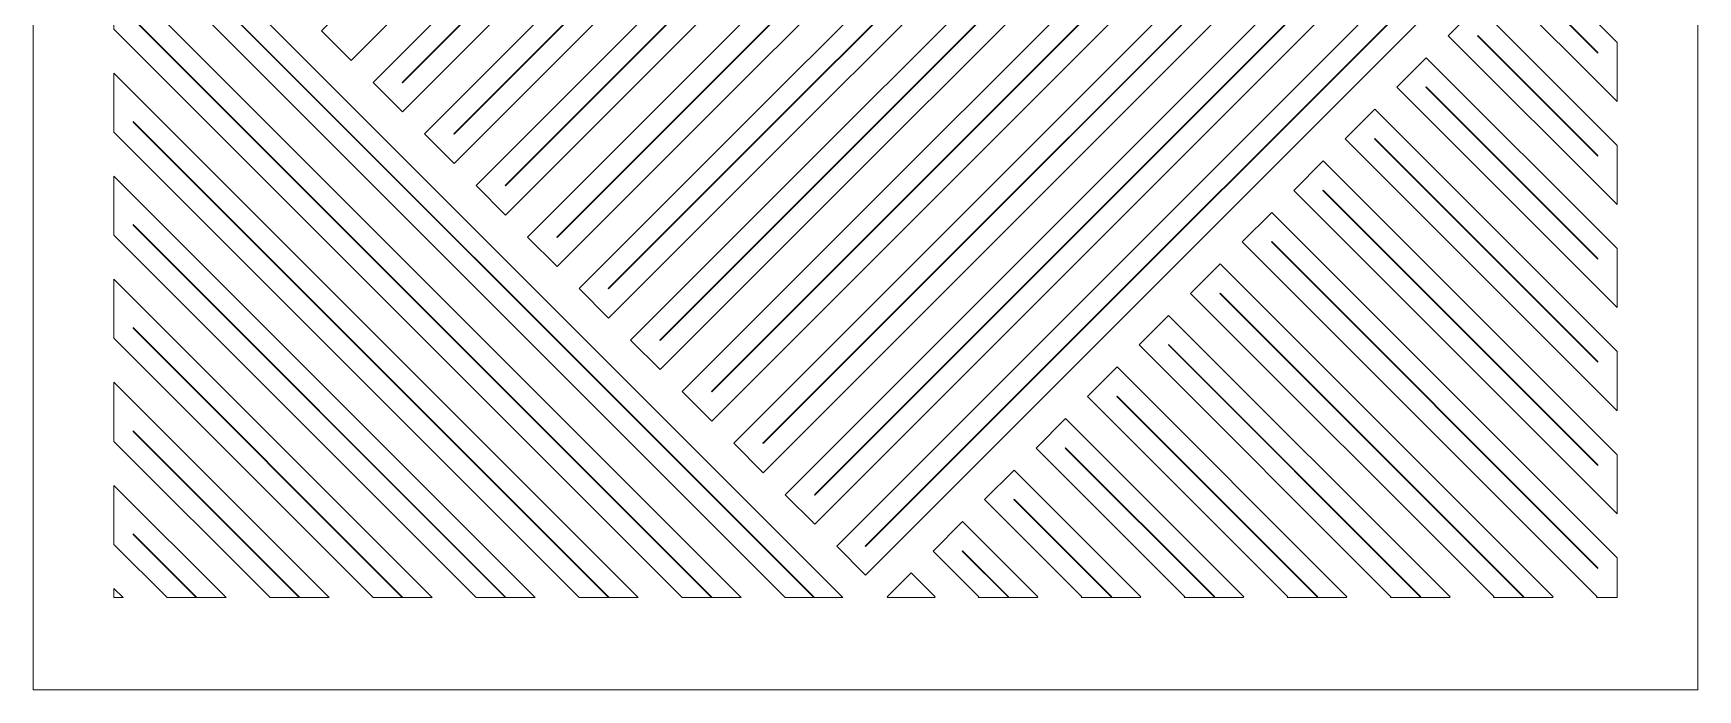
# Model space of a CAD drawing. Header units: centimetres. Extents: x -16 to -1.9, y -4.3 to 9.5.
# Drawn here: x -8.67 to -1.85, y -4.3 to -1.62 of the extents above; entities that cross this region are included whole.
import ezdxf

# ---------------------------------------------------------------- set-up
doc = ezdxf.new("R2010")
doc.units = ezdxf.units.CM
doc.header["$MEASUREMENT"] = 0
doc.layers.add('layer 1', color=7, linetype='Continuous')

msp = doc.modelspace()

# ---------------------------------------------------------------- linework, layer by layer
at = {"layer": 'layer 1', "color": 7, "lineweight": 9}
for points, knots in [([(-8.67168, 9.5), (-8.67168, 9.5), (-1.85082, 9.5), (-1.85082, 9.5), (-1.85082, 9.5), (-1.85082, 9.5), (-1.85082, -4.30493), (-1.85082, -4.30493), (-1.85082, -4.30493), (-1.85082, -4.30493), (-8.67168, -4.30493), (-8.67168, -4.30493), (-8.67168, -4.30493), (-8.67168, -4.30493), (-8.67168, 9.5), (-8.67168, 9.5)], [0, 0, 0, 0, 0.2, 0.2, 0.2, 0.2, 0.4, 0.4, 0.4, 0.4, 0.6, 0.6, 0.6, 0.6, 1, 1, 1, 1]), ([(-2.21114, -0.78502), (-2.21114, -0.78502), (-2.21114, -0.78559), (-2.21114, -0.78559), (-2.21114, -0.78559), (-2.21114, -0.78559), (-5.2611, -3.83555), (-5.2611, -3.83555), (-5.2611, -3.83555), (-5.2611, -3.83555), (-5.37919, -3.71746), (-5.37919, -3.71746), (-5.37919, -3.71746), (-5.37919, -3.71746), (-2.44703, -0.7853), (-2.44703, -0.7853), (-2.44703, -0.7853), (-2.44703, -0.7853), (-5.37919, 2.14687), (-5.37919, 2.14687), (-5.37919, 2.14687), (-5.37919, 2.14687), (-5.2611, 2.26496), (-5.2611, 2.26496), (-5.2611, 2.26496), (-5.2611, 2.26496), (-2.21114, -0.78502), (-2.21114, -0.78502)], [0, 0, 0, 0, 0.125, 0.125, 0.125, 0.125, 0.25, 0.25, 0.25, 0.25, 0.375, 0.375, 0.375, 0.375, 0.5, 0.5, 0.5, 0.5, 0.625, 0.625, 0.625, 0.625, 0.75, 0.75, 0.75, 0.75, 1, 1, 1, 1]), ([(-5.2623, -3.71746), (-5.2623, -3.71746), (-2.33014, -0.7853), (-2.33014, -0.7853), (-2.33014, -0.7853), (-2.33014, -0.7853), (-5.2623, 2.14687), (-5.2623, 2.14687), (-5.2623, 2.14687), (-5.2623, 2.14687), (-5.2611, 2.14807), (-5.2611, 2.14807), (-5.2611, 2.14807), (-5.2611, 2.14807), (-2.32774, -0.7853), (-2.32774, -0.7853), (-2.32774, -0.7853), (-2.32774, -0.7853), (-5.2611, -3.71866), (-5.2611, -3.71866), (-5.2611, -3.71866), (-5.2611, -3.71866), (-5.2623, -3.71746), (-5.2623, -3.71746)], [0, 0, 0, 0, 0.1428571, 0.1428571, 0.1428571, 0.1428571, 0.2857143, 0.2857143, 0.2857143, 0.2857143, 0.4285714, 0.4285714, 0.4285714, 0.4285714, 0.5714286, 0.5714286, 0.5714286, 0.5714286, 0.7142857, 0.7142857, 0.7142857, 0.7142857, 1, 1, 1, 1]), ([(-2.86929, -0.7853), (-2.86929, -0.7853), (-5.59032, -3.50634), (-5.59032, -3.50634), (-5.59032, -3.50634), (-5.59032, -3.50634), (-5.46933, -3.62733), (-5.46933, -3.62733), (-5.46933, -3.62733), (-5.46933, -3.62733), (-2.62731, -0.7853), (-2.62731, -0.7853), (-2.62731, -0.7853), (-2.62731, -0.7853), (-5.46933, 2.05673), (-5.46933, 2.05673), (-5.46933, 2.05673), (-5.46933, 2.05673), (-5.59032, 1.93574), (-5.59032, 1.93574), (-5.59032, 1.93574), (-5.59032, 1.93574), (-2.86929, -0.7853), (-2.86929, -0.7853)], [0, 0, 0, 0, 0.1428571, 0.1428571, 0.1428571, 0.1428571, 0.2857143, 0.2857143, 0.2857143, 0.2857143, 0.4285714, 0.4285714, 0.4285714, 0.4285714, 0.5714286, 0.5714286, 0.5714286, 0.5714286, 0.7142857, 0.7142857, 0.7142857, 0.7142857, 1, 1, 1, 1]), ([(-2.74963, -0.7853), (-2.74963, -0.7853), (-5.47066, -3.50634), (-5.47066, -3.50634), (-5.47066, -3.50634), (-5.47066, -3.50634), (-5.46933, -3.50765), (-5.46933, -3.50765), (-5.46933, -3.50765), (-5.46933, -3.50765), (-2.74698, -0.7853), (-2.74698, -0.7853), (-2.74698, -0.7853), (-2.74698, -0.7853), (-5.46933, 1.93706), (-5.46933, 1.93706), (-5.46933, 1.93706), (-5.46933, 1.93706), (-5.47065, 1.93574), (-5.47065, 1.93574), (-5.47065, 1.93574), (-5.47065, 1.93574), (-2.74963, -0.7853), (-2.74963, -0.7853)], [0, 0, 0, 0, 0.1428571, 0.1428571, 0.1428571, 0.1428571, 0.2857143, 0.2857143, 0.2857143, 0.2857143, 0.4285714, 0.4285714, 0.4285714, 0.4285714, 0.5714286, 0.5714286, 0.5714286, 0.5714286, 0.7142857, 0.7142857, 0.7142857, 0.7142857, 1, 1, 1, 1]), ([(-3.04957, -0.7853), (-3.04957, -0.7853), (-5.68046, -3.4162), (-5.68046, -3.4162), (-5.68046, -3.4162), (-5.68046, -3.4162), (-5.80146, -3.29521), (-5.80146, -3.29521), (-5.80146, -3.29521), (-5.80146, -3.29521), (-3.29156, -0.78529), (-3.29156, -0.78529), (-3.29156, -0.78529), (-3.29156, -0.78529), (-5.80146, 1.7246), (-5.80146, 1.7246), (-5.80146, 1.7246), (-5.80146, 1.7246), (-5.68046, 1.84559), (-5.68046, 1.84559), (-5.68046, 1.84559), (-5.68046, 1.84559), (-3.04957, -0.7853), (-3.04957, -0.7853)], [0, 0, 0, 0, 0.1428571, 0.1428571, 0.1428571, 0.1428571, 0.2857143, 0.2857143, 0.2857143, 0.2857143, 0.4285714, 0.4285714, 0.4285714, 0.4285714, 0.5714286, 0.5714286, 0.5714286, 0.5714286, 0.7142857, 0.7142857, 0.7142857, 0.7142857, 1, 1, 1, 1]), ([(-3.16924, -0.7853), (-3.16924, -0.7853), (-5.68046, -3.29652), (-5.68046, -3.29652), (-5.68046, -3.29652), (-5.68046, -3.29652), (-5.68178, -3.29521), (-5.68178, -3.29521), (-5.68178, -3.29521), (-5.68178, -3.29521), (-3.17188, -0.78529), (-3.17188, -0.78529), (-3.17188, -0.78529), (-3.17188, -0.78529), (-5.68179, 1.7246), (-5.68179, 1.7246), (-5.68179, 1.7246), (-5.68179, 1.7246), (-5.68046, 1.72593), (-5.68046, 1.72593), (-5.68046, 1.72593), (-5.68046, 1.72593), (-3.16924, -0.7853), (-3.16924, -0.7853)], [0, 0, 0, 0, 0.1428571, 0.1428571, 0.1428571, 0.1428571, 0.2857143, 0.2857143, 0.2857143, 0.2857143, 0.4285714, 0.4285714, 0.4285714, 0.4285714, 0.5714286, 0.5714286, 0.5714286, 0.5714286, 0.7142857, 0.7142857, 0.7142857, 0.7142857, 1, 1, 1, 1]), ([(-3.47183, -0.7853), (-3.47183, -0.7853), (-5.89159, -3.20506), (-5.89159, -3.20506), (-5.89159, -3.20506), (-5.89159, -3.20506), (-6.01259, -3.08407), (-6.01259, -3.08407), (-6.01259, -3.08407), (-6.01259, -3.08407), (-3.71382, -0.78529), (-3.71382, -0.78529), (-3.71382, -0.78529), (-3.71382, -0.78529), (-6.01259, 1.51347), (-6.01259, 1.51347), (-6.01259, 1.51347), (-6.01259, 1.51347), (-5.89159, 1.63447), (-5.89159, 1.63447), (-5.89159, 1.63447), (-5.89159, 1.63447), (-3.47183, -0.7853), (-3.47183, -0.7853)], [0, 0, 0, 0, 0.1428571, 0.1428571, 0.1428571, 0.1428571, 0.2857143, 0.2857143, 0.2857143, 0.2857143, 0.4285714, 0.4285714, 0.4285714, 0.4285714, 0.5714286, 0.5714286, 0.5714286, 0.5714286, 0.7142857, 0.7142857, 0.7142857, 0.7142857, 1, 1, 1, 1]), ([(-3.5915, -0.7853), (-3.5915, -0.7853), (-5.89159, -3.0854), (-5.89159, -3.0854), (-5.89159, -3.0854), (-5.89159, -3.0854), (-5.89291, -3.08407), (-5.89291, -3.08407), (-5.89291, -3.08407), (-5.89291, -3.08407), (-3.59415, -0.78529), (-3.59415, -0.78529), (-3.59415, -0.78529), (-3.59415, -0.78529), (-5.89291, 1.51347), (-5.89291, 1.51347), (-5.89291, 1.51347), (-5.89291, 1.51347), (-5.89159, 1.5148), (-5.89159, 1.5148), (-5.89159, 1.5148), (-5.89159, 1.5148), (-3.5915, -0.7853), (-3.5915, -0.7853)], [0, 0, 0, 0, 0.1428571, 0.1428571, 0.1428571, 0.1428571, 0.2857143, 0.2857143, 0.2857143, 0.2857143, 0.4285714, 0.4285714, 0.4285714, 0.4285714, 0.5714286, 0.5714286, 0.5714286, 0.5714286, 0.7142857, 0.7142857, 0.7142857, 0.7142857, 1, 1, 1, 1]), ([(-3.8941, -0.78529), (-3.8941, -0.78529), (-6.10273, 1.42334), (-6.10273, 1.42334), (-6.10273, 1.42334), (-6.10273, 1.42334), (-6.22372, 1.30234), (-6.22372, 1.30234), (-6.22372, 1.30234), (-6.22372, 1.30234), (-4.13609, -0.7853), (-4.13609, -0.7853), (-4.13609, -0.7853), (-4.13609, -0.7853), (-4.13609, -0.7853), (-4.13609, -0.7853), (-4.13609, -0.7853), (-4.13609, -0.7853), (-6.22372, -2.87294), (-6.22372, -2.87294), (-6.22372, -2.87294), (-6.22372, -2.87294), (-6.10273, -2.99393), (-6.10273, -2.99393), (-6.10273, -2.99393), (-6.10273, -2.99393), (-3.8941, -0.78529), (-3.8941, -0.78529)], [0, 0, 0, 0, 0.125, 0.125, 0.125, 0.125, 0.25, 0.25, 0.25, 0.25, 0.375, 0.375, 0.375, 0.375, 0.5, 0.5, 0.5, 0.5, 0.625, 0.625, 0.625, 0.625, 0.75, 0.75, 0.75, 0.75, 1, 1, 1, 1]), ([(-4.01377, -0.78529), (-4.01377, -0.78529), (-6.10273, 1.30366), (-6.10273, 1.30366), (-6.10273, 1.30366), (-6.10273, 1.30366), (-6.10404, 1.30234), (-6.10404, 1.30234), (-6.10404, 1.30234), (-6.10404, 1.30234), (-4.01642, -0.7853), (-4.01642, -0.7853), (-4.01642, -0.7853), (-4.01642, -0.7853), (-6.10404, -2.87294), (-6.10404, -2.87294), (-6.10404, -2.87294), (-6.10404, -2.87294), (-6.10273, -2.87426), (-6.10273, -2.87426), (-6.10273, -2.87426), (-6.10273, -2.87426), (-4.01377, -0.78529), (-4.01377, -0.78529)], [0, 0, 0, 0, 0.1428571, 0.1428571, 0.1428571, 0.1428571, 0.2857143, 0.2857143, 0.2857143, 0.2857143, 0.4285714, 0.4285714, 0.4285714, 0.4285714, 0.5714286, 0.5714286, 0.5714286, 0.5714286, 0.7142857, 0.7142857, 0.7142857, 0.7142857, 1, 1, 1, 1]), ([(-4.55835, -0.7853), (-4.55835, -0.7853), (-6.43485, -2.66181), (-6.43485, -2.66181), (-6.43485, -2.66181), (-6.43485, -2.66181), (-6.31386, -2.7828), (-6.31386, -2.7828), (-6.31386, -2.7828), (-6.31386, -2.7828), (-4.31637, -0.7853), (-4.31637, -0.7853), (-4.31637, -0.7853), (-4.31637, -0.7853), (-4.31636, -0.7853), (-4.31636, -0.7853), (-4.31636, -0.7853), (-4.31636, -0.7853), (-4.31636, -0.7853), (-4.31636, -0.7853), (-4.31636, -0.7853), (-4.31636, -0.7853), (-6.31386, 1.21221), (-6.31386, 1.21221), (-6.31386, 1.21221), (-6.31386, 1.21221), (-6.43485, 1.09121), (-6.43485, 1.09121), (-6.43485, 1.09121), (-6.43485, 1.09121), (-4.55835, -0.7853), (-4.55835, -0.7853)], [0, 0, 0, 0, 0.1111111, 0.1111111, 0.1111111, 0.1111111, 0.2222222, 0.2222222, 0.2222222, 0.2222222, 0.3333333, 0.3333333, 0.3333333, 0.3333333, 0.4444444, 0.4444444, 0.4444444, 0.4444444, 0.5555556, 0.5555556, 0.5555556, 0.5555556, 0.6666667, 0.6666667, 0.6666667, 0.6666667, 0.7777778, 0.7777778, 0.7777778, 0.7777778, 1, 1, 1, 1]), ([(-6.31518, -2.66181), (-6.31518, -2.66181), (-6.31386, -2.66312), (-6.31386, -2.66312), (-6.31386, -2.66312), (-6.31386, -2.66312), (-4.43603, -0.7853), (-4.43603, -0.7853), (-4.43603, -0.7853), (-4.43603, -0.7853), (-6.31386, 1.09253), (-6.31386, 1.09253), (-6.31386, 1.09253), (-6.31386, 1.09253), (-6.31518, 1.09121), (-6.31518, 1.09121), (-6.31518, 1.09121), (-6.31518, 1.09121), (-4.43867, -0.7853), (-4.43867, -0.7853), (-4.43867, -0.7853), (-4.43867, -0.7853), (-6.31518, -2.66181), (-6.31518, -2.66181)], [0, 0, 0, 0, 0.1428571, 0.1428571, 0.1428571, 0.1428571, 0.2857143, 0.2857143, 0.2857143, 0.2857143, 0.4285714, 0.4285714, 0.4285714, 0.4285714, 0.5714286, 0.5714286, 0.5714286, 0.5714286, 0.7142857, 0.7142857, 0.7142857, 0.7142857, 1, 1, 1, 1]), ([(-4.98061, -0.7853), (-4.98061, -0.7853), (-6.64598, -2.45068), (-6.64598, -2.45068), (-6.64598, -2.45068), (-6.64598, -2.45068), (-6.52499, -2.57167), (-6.52499, -2.57167), (-6.52499, -2.57167), (-6.52499, -2.57167), (-4.73862, -0.7853), (-4.73862, -0.7853), (-4.73862, -0.7853), (-4.73862, -0.7853), (-6.52499, 1.00107), (-6.52499, 1.00107), (-6.52499, 1.00107), (-6.52499, 1.00107), (-6.64598, 0.88007), (-6.64598, 0.88007), (-6.64598, 0.88007), (-6.64598, 0.88007), (-4.98061, -0.7853), (-4.98061, -0.7853)], [0, 0, 0, 0, 0.1428571, 0.1428571, 0.1428571, 0.1428571, 0.2857143, 0.2857143, 0.2857143, 0.2857143, 0.4285714, 0.4285714, 0.4285714, 0.4285714, 0.5714286, 0.5714286, 0.5714286, 0.5714286, 0.7142857, 0.7142857, 0.7142857, 0.7142857, 1, 1, 1, 1]), ([(-4.86094, -0.7853), (-4.86094, -0.7853), (-6.52631, -2.45068), (-6.52631, -2.45068), (-6.52631, -2.45068), (-6.52631, -2.45068), (-6.52499, -2.45199), (-6.52499, -2.45199), (-6.52499, -2.45199), (-6.52499, -2.45199), (-4.8583, -0.7853), (-4.8583, -0.7853), (-4.8583, -0.7853), (-4.8583, -0.7853), (-6.52499, 0.8814), (-6.52499, 0.8814), (-6.52499, 0.8814), (-6.52499, 0.8814), (-6.52631, 0.88007), (-6.52631, 0.88007), (-6.52631, 0.88007), (-6.52631, 0.88007), (-4.86094, -0.7853), (-4.86094, -0.7853)], [0, 0, 0, 0, 0.1428571, 0.1428571, 0.1428571, 0.1428571, 0.2857143, 0.2857143, 0.2857143, 0.2857143, 0.4285714, 0.4285714, 0.4285714, 0.4285714, 0.5714286, 0.5714286, 0.5714286, 0.5714286, 0.7142857, 0.7142857, 0.7142857, 0.7142857, 1, 1, 1, 1]), ([(-5.1609, -0.78529), (-5.1609, -0.78529), (-6.73612, 0.78993), (-6.73612, 0.78993), (-6.73612, 0.78993), (-6.73612, 0.78993), (-6.85711, 0.66894), (-6.85711, 0.66894), (-6.85711, 0.66894), (-6.85711, 0.66894), (-5.40288, -0.7853), (-5.40288, -0.7853), (-5.40288, -0.7853), (-5.40288, -0.7853), (-6.85711, -2.23954), (-6.85711, -2.23954), (-6.85711, -2.23954), (-6.85711, -2.23954), (-6.73612, -2.36053), (-6.73612, -2.36053), (-6.73612, -2.36053), (-6.73612, -2.36053), (-5.1609, -0.78529), (-5.1609, -0.78529)], [0, 0, 0, 0, 0.1428571, 0.1428571, 0.1428571, 0.1428571, 0.2857143, 0.2857143, 0.2857143, 0.2857143, 0.4285714, 0.4285714, 0.4285714, 0.4285714, 0.5714286, 0.5714286, 0.5714286, 0.5714286, 0.7142857, 0.7142857, 0.7142857, 0.7142857, 1, 1, 1, 1]), ([(-5.28056, -0.78529), (-5.28056, -0.78529), (-6.73612, 0.67027), (-6.73612, 0.67027), (-6.73612, 0.67027), (-6.73612, 0.67027), (-6.73744, 0.66894), (-6.73744, 0.66894), (-6.73744, 0.66894), (-6.73744, 0.66894), (-5.2832, -0.7853), (-5.2832, -0.7853), (-5.2832, -0.7853), (-5.2832, -0.7853), (-6.73744, -2.23954), (-6.73744, -2.23954), (-6.73744, -2.23954), (-6.73744, -2.23954), (-6.73612, -2.24086), (-6.73612, -2.24086), (-6.73612, -2.24086), (-6.73612, -2.24086), (-5.28056, -0.78529), (-5.28056, -0.78529)], [0, 0, 0, 0, 0.1428571, 0.1428571, 0.1428571, 0.1428571, 0.2857143, 0.2857143, 0.2857143, 0.2857143, 0.4285714, 0.4285714, 0.4285714, 0.4285714, 0.5714286, 0.5714286, 0.5714286, 0.5714286, 0.7142857, 0.7142857, 0.7142857, 0.7142857, 1, 1, 1, 1]), ([(-5.82514, -0.7853), (-5.82514, -0.7853), (-7.06825, -2.02841), (-7.06825, -2.02841), (-7.06825, -2.02841), (-7.06825, -2.02841), (-6.94725, -2.1494), (-6.94725, -2.1494), (-6.94725, -2.1494), (-6.94725, -2.1494), (-5.58315, -0.7853), (-5.58315, -0.7853), (-5.58315, -0.7853), (-5.58315, -0.7853), (-6.94725, 0.57881), (-6.94725, 0.57881), (-6.94725, 0.57881), (-6.94725, 0.57881), (-7.06825, 0.45781), (-7.06825, 0.45781), (-7.06825, 0.45781), (-7.06825, 0.45781), (-5.82514, -0.7853), (-5.82514, -0.7853)], [0, 0, 0, 0, 0.1428571, 0.1428571, 0.1428571, 0.1428571, 0.2857143, 0.2857143, 0.2857143, 0.2857143, 0.4285714, 0.4285714, 0.4285714, 0.4285714, 0.5714286, 0.5714286, 0.5714286, 0.5714286, 0.7142857, 0.7142857, 0.7142857, 0.7142857, 1, 1, 1, 1]), ([(-5.70547, -0.7853), (-5.70547, -0.7853), (-6.94857, -2.02841), (-6.94857, -2.02841), (-6.94857, -2.02841), (-6.94857, -2.02841), (-6.94725, -2.02974), (-6.94725, -2.02974), (-6.94725, -2.02974), (-6.94725, -2.02974), (-5.70282, -0.7853), (-5.70282, -0.7853), (-5.70282, -0.7853), (-5.70282, -0.7853), (-6.94725, 0.45913), (-6.94725, 0.45913), (-6.94725, 0.45913), (-6.94725, 0.45913), (-6.94857, 0.45781), (-6.94857, 0.45781), (-6.94857, 0.45781), (-6.94857, 0.45781), (-5.70547, -0.7853), (-5.70547, -0.7853)], [0, 0, 0, 0, 0.1428571, 0.1428571, 0.1428571, 0.1428571, 0.2857143, 0.2857143, 0.2857143, 0.2857143, 0.4285714, 0.4285714, 0.4285714, 0.4285714, 0.5714286, 0.5714286, 0.5714286, 0.5714286, 0.7142857, 0.7142857, 0.7142857, 0.7142857, 1, 1, 1, 1]), ([(-6.2474, -0.7853), (-6.2474, -0.7853), (-7.27938, -1.81728), (-7.27938, -1.81728), (-7.27938, -1.81728), (-7.27938, -1.81728), (-7.15839, -1.93827), (-7.15839, -1.93827), (-7.15839, -1.93827), (-7.15839, -1.93827), (-6.00541, -0.7853), (-6.00541, -0.7853), (-6.00541, -0.7853), (-6.00541, -0.7853), (-7.15839, 0.36768), (-7.15839, 0.36768), (-7.15839, 0.36768), (-7.15839, 0.36768), (-7.27938, 0.24669), (-7.27938, 0.24669), (-7.27938, 0.24669), (-7.27938, 0.24669), (-6.2474, -0.7853), (-6.2474, -0.7853)], [0, 0, 0, 0, 0.1428571, 0.1428571, 0.1428571, 0.1428571, 0.2857143, 0.2857143, 0.2857143, 0.2857143, 0.4285714, 0.4285714, 0.4285714, 0.4285714, 0.5714286, 0.5714286, 0.5714286, 0.5714286, 0.7142857, 0.7142857, 0.7142857, 0.7142857, 1, 1, 1, 1]), ([(-6.12773, -0.7853), (-6.12773, -0.7853), (-7.1597, -1.81728), (-7.1597, -1.81728), (-7.1597, -1.81728), (-7.1597, -1.81728), (-7.15839, -1.81859), (-7.15839, -1.81859), (-7.15839, -1.81859), (-7.15839, -1.81859), (-6.12509, -0.7853), (-6.12509, -0.7853), (-6.12509, -0.7853), (-6.12509, -0.7853), (-7.15839, 0.248), (-7.15839, 0.248), (-7.15839, 0.248), (-7.15839, 0.248), (-7.1597, 0.24669), (-7.1597, 0.24669), (-7.1597, 0.24669), (-7.1597, 0.24669), (-6.12773, -0.7853), (-6.12773, -0.7853)], [0, 0, 0, 0, 0.1428571, 0.1428571, 0.1428571, 0.1428571, 0.2857143, 0.2857143, 0.2857143, 0.2857143, 0.4285714, 0.4285714, 0.4285714, 0.4285714, 0.5714286, 0.5714286, 0.5714286, 0.5714286, 0.7142857, 0.7142857, 0.7142857, 0.7142857, 1, 1, 1, 1]), ([(-6.66967, -0.7853), (-6.66967, -0.7853), (-7.49051, -1.60615), (-7.49051, -1.60615), (-7.49051, -1.60615), (-7.49051, -1.60615), (-7.36952, -1.72714), (-7.36952, -1.72714), (-7.36952, -1.72714), (-7.36952, -1.72714), (-6.42768, -0.7853), (-6.42768, -0.7853), (-6.42768, -0.7853), (-6.42768, -0.7853), (-7.36952, 0.15654), (-7.36952, 0.15654), (-7.36952, 0.15654), (-7.36952, 0.15654), (-7.49051, 0.03554), (-7.49051, 0.03554), (-7.49051, 0.03554), (-7.49051, 0.03554), (-6.66967, -0.7853), (-6.66967, -0.7853)], [0, 0, 0, 0, 0.1428571, 0.1428571, 0.1428571, 0.1428571, 0.2857143, 0.2857143, 0.2857143, 0.2857143, 0.4285714, 0.4285714, 0.4285714, 0.4285714, 0.5714286, 0.5714286, 0.5714286, 0.5714286, 0.7142857, 0.7142857, 0.7142857, 0.7142857, 1, 1, 1, 1]), ([(-5.47319, -3.92726), (-5.47319, -3.92726), (-8.2623, -1.13813), (-8.2623, -1.13813), (-8.2623, -1.13813), (-8.2623, -1.13813), (-8.2623, -1.13572), (-8.2623, -1.13572), (-8.2623, -1.13572), (-8.2623, -1.13572), (-5.47078, -3.92726), (-5.47078, -3.92726), (-5.47078, -3.92726), (-5.47078, -3.92726), (-5.35389, -3.92726), (-5.35389, -3.92726), (-5.35389, -3.92726), (-5.35389, -3.92726), (-8.34102, -0.94012), (-8.34102, -0.94012), (-8.34102, -0.94012), (-8.34102, -0.94012), (-8.34102, -1.1763), (-8.34102, -1.1763), (-8.34102, -1.1763), (-8.34102, -1.1763), (-5.59008, -3.92726), (-5.59008, -3.92726), (-5.59008, -3.92726), (-5.59008, -3.92726), (-5.47319, -3.92726), (-5.47319, -3.92726)], [0, 0, 0, 0, 0.1111111, 0.1111111, 0.1111111, 0.1111111, 0.2222222, 0.2222222, 0.2222222, 0.2222222, 0.3333333, 0.3333333, 0.3333333, 0.3333333, 0.4444444, 0.4444444, 0.4444444, 0.4444444, 0.5555556, 0.5555556, 0.5555556, 0.5555556, 0.6666667, 0.6666667, 0.6666667, 0.6666667, 0.7777778, 0.7777778, 0.7777778, 0.7777778, 1, 1, 1, 1]), ([(-2.18148, -1.65338), (-2.18148, -1.65338), (-2.18148, -1.89538), (-2.18148, -1.89538), (-2.18148, -1.89538), (-2.18148, -1.89538), (-2.66195, -1.41491), (-2.66195, -1.41491), (-2.66195, -1.41491), (-2.66195, -1.41491), (-2.54095, -1.29392), (-2.54095, -1.29392), (-2.54095, -1.29392), (-2.54095, -1.29392), (-2.18148, -1.65338), (-2.18148, -1.65338)], [0, 0, 0, 0, 0.2, 0.2, 0.2, 0.2, 0.4, 0.4, 0.4, 0.4, 0.6, 0.6, 0.6, 0.6, 1, 1, 1, 1]), ([(-5.89267, -3.92726), (-5.89267, -3.92726), (-8.2623, -1.55761), (-8.2623, -1.55761), (-8.2623, -1.55761), (-8.2623, -1.55761), (-8.2623, -1.55497), (-8.2623, -1.55497), (-8.2623, -1.55497), (-8.2623, -1.55497), (-5.89002, -3.92726), (-5.89002, -3.92726), (-5.89002, -3.92726), (-5.89002, -3.92726), (-5.77035, -3.92726), (-5.77035, -3.92726), (-5.77035, -3.92726), (-5.77035, -3.92726), (-8.34102, -1.35658), (-8.34102, -1.35658), (-8.34102, -1.35658), (-8.34102, -1.35658), (-8.34102, -1.59856), (-8.34102, -1.59856), (-8.34102, -1.59856), (-8.34102, -1.59856), (-6.01234, -3.92726), (-6.01234, -3.92726), (-6.01234, -3.92726), (-6.01234, -3.92726), (-5.89267, -3.92726), (-5.89267, -3.92726)], [0, 0, 0, 0, 0.1111111, 0.1111111, 0.1111111, 0.1111111, 0.2222222, 0.2222222, 0.2222222, 0.2222222, 0.3333333, 0.3333333, 0.3333333, 0.3333333, 0.4444444, 0.4444444, 0.4444444, 0.4444444, 0.5555556, 0.5555556, 0.5555556, 0.5555556, 0.6666667, 0.6666667, 0.6666667, 0.6666667, 0.7777778, 0.7777778, 0.7777778, 0.7777778, 1, 1, 1, 1]), ([(-2.2602, -1.69699), (-2.2602, -1.69699), (-2.54227, -1.41491), (-2.54227, -1.41491), (-2.54227, -1.41491), (-2.54227, -1.41491), (-2.54095, -1.41359), (-2.54095, -1.41359), (-2.54095, -1.41359), (-2.54095, -1.41359), (-2.2602, -1.69435), (-2.2602, -1.69435), (-2.2602, -1.69435), (-2.2602, -1.69435), (-2.2602, -1.69699), (-2.2602, -1.69699)], [0, 0, 0, 0, 0.2, 0.2, 0.2, 0.2, 0.4, 0.4, 0.4, 0.4, 0.6, 0.6, 0.6, 0.6, 1, 1, 1, 1]), ([(-2.18148, -2.07565), (-2.18148, -2.07565), (-2.18148, -2.31763), (-2.18148, -2.31763), (-2.18148, -2.31763), (-2.18148, -2.31763), (-2.87307, -1.62605), (-2.87307, -1.62605), (-2.87307, -1.62605), (-2.87307, -1.62605), (-2.75208, -1.50504), (-2.75208, -1.50504), (-2.75208, -1.50504), (-2.75208, -1.50504), (-2.18148, -2.07565), (-2.18148, -2.07565)], [0, 0, 0, 0, 0.2, 0.2, 0.2, 0.2, 0.4, 0.4, 0.4, 0.4, 0.6, 0.6, 0.6, 0.6, 1, 1, 1, 1]), ([(-2.2602, -2.11925), (-2.2602, -2.11925), (-2.7534, -1.62605), (-2.7534, -1.62605), (-2.7534, -1.62605), (-2.7534, -1.62605), (-2.75208, -1.62472), (-2.75208, -1.62472), (-2.75208, -1.62472), (-2.75208, -1.62472), (-2.2602, -2.1166), (-2.2602, -2.1166), (-2.2602, -2.1166), (-2.2602, -2.1166), (-2.2602, -2.11925), (-2.2602, -2.11925)], [0, 0, 0, 0, 0.2, 0.2, 0.2, 0.2, 0.4, 0.4, 0.4, 0.4, 0.6, 0.6, 0.6, 0.6, 1, 1, 1, 1]), ([(-2.18148, -2.49791), (-2.18148, -2.49791), (-2.18148, -2.73991), (-2.18148, -2.73991), (-2.18148, -2.73991), (-2.18148, -2.73991), (-3.0842, -1.83718), (-3.0842, -1.83718), (-3.0842, -1.83718), (-3.0842, -1.83718), (-2.96321, -1.71619), (-2.96321, -1.71619), (-2.96321, -1.71619), (-2.96321, -1.71619), (-2.18148, -2.49791), (-2.18148, -2.49791)], [0, 0, 0, 0, 0.2, 0.2, 0.2, 0.2, 0.4, 0.4, 0.4, 0.4, 0.6, 0.6, 0.6, 0.6, 1, 1, 1, 1]), ([(-6.31492, -3.92726), (-6.31492, -3.92726), (-8.2623, -1.97988), (-8.2623, -1.97988), (-8.2623, -1.97988), (-8.2623, -1.97988), (-8.2623, -1.97723), (-8.2623, -1.97723), (-8.2623, -1.97723), (-8.2623, -1.97723), (-6.31228, -3.92726), (-6.31228, -3.92726), (-6.31228, -3.92726), (-6.31228, -3.92726), (-6.19261, -3.92726), (-6.19261, -3.92726), (-6.19261, -3.92726), (-6.19261, -3.92726), (-8.34102, -1.77885), (-8.34102, -1.77885), (-8.34102, -1.77885), (-8.34102, -1.77885), (-8.34102, -2.02083), (-8.34102, -2.02083), (-8.34102, -2.02083), (-8.34102, -2.02083), (-6.43459, -3.92726), (-6.43459, -3.92726), (-6.43459, -3.92726), (-6.43459, -3.92726), (-6.31492, -3.92726), (-6.31492, -3.92726)], [0, 0, 0, 0, 0.1111111, 0.1111111, 0.1111111, 0.1111111, 0.2222222, 0.2222222, 0.2222222, 0.2222222, 0.3333333, 0.3333333, 0.3333333, 0.3333333, 0.4444444, 0.4444444, 0.4444444, 0.4444444, 0.5555556, 0.5555556, 0.5555556, 0.5555556, 0.6666667, 0.6666667, 0.6666667, 0.6666667, 0.7777778, 0.7777778, 0.7777778, 0.7777778, 1, 1, 1, 1]), ([(-2.2602, -2.54152), (-2.2602, -2.54152), (-2.96454, -1.83718), (-2.96454, -1.83718), (-2.96454, -1.83718), (-2.96454, -1.83718), (-2.96321, -1.83585), (-2.96321, -1.83585), (-2.96321, -1.83585), (-2.96321, -1.83585), (-2.2602, -2.53887), (-2.2602, -2.53887), (-2.2602, -2.53887), (-2.2602, -2.53887), (-2.2602, -2.54152), (-2.2602, -2.54152)], [0, 0, 0, 0, 0.2, 0.2, 0.2, 0.2, 0.4, 0.4, 0.4, 0.4, 0.6, 0.6, 0.6, 0.6, 1, 1, 1, 1]), ([(-2.18148, -2.92018), (-2.18148, -2.92018), (-2.18148, -3.16217), (-2.18148, -3.16217), (-2.18148, -3.16217), (-2.18148, -3.16217), (-3.29533, -2.04831), (-3.29533, -2.04831), (-3.29533, -2.04831), (-3.29533, -2.04831), (-3.17434, -1.92732), (-3.17434, -1.92732), (-3.17434, -1.92732), (-3.17434, -1.92732), (-2.18148, -2.92018), (-2.18148, -2.92018)], [0, 0, 0, 0, 0.2, 0.2, 0.2, 0.2, 0.4, 0.4, 0.4, 0.4, 0.6, 0.6, 0.6, 0.6, 1, 1, 1, 1]), ([(-2.2602, -2.96379), (-2.2602, -2.96379), (-3.17567, -2.04831), (-3.17567, -2.04831), (-3.17567, -2.04831), (-3.17567, -2.04831), (-3.17434, -2.04698), (-3.17434, -2.04698), (-3.17434, -2.04698), (-3.17434, -2.04698), (-2.2602, -2.96113), (-2.2602, -2.96113), (-2.2602, -2.96113), (-2.2602, -2.96113), (-2.2602, -2.96379), (-2.2602, -2.96379)], [0, 0, 0, 0, 0.2, 0.2, 0.2, 0.2, 0.4, 0.4, 0.4, 0.4, 0.6, 0.6, 0.6, 0.6, 1, 1, 1, 1]), ([(-2.18148, -3.34244), (-2.18148, -3.34244), (-2.18148, -3.58444), (-2.18148, -3.58444), (-2.18148, -3.58444), (-2.18148, -3.58444), (-3.50646, -2.25944), (-3.50646, -2.25944), (-3.50646, -2.25944), (-3.50646, -2.25944), (-3.38547, -2.13845), (-3.38547, -2.13845), (-3.38547, -2.13845), (-3.38547, -2.13845), (-2.18148, -3.34244), (-2.18148, -3.34244)], [0, 0, 0, 0, 0.2, 0.2, 0.2, 0.2, 0.4, 0.4, 0.4, 0.4, 0.6, 0.6, 0.6, 0.6, 1, 1, 1, 1]), ([(-6.73719, -3.92726), (-6.73719, -3.92726), (-8.2623, -2.40214), (-8.2623, -2.40214), (-8.2623, -2.40214), (-8.2623, -2.40214), (-8.2623, -2.39949), (-8.2623, -2.39949), (-8.2623, -2.39949), (-8.2623, -2.39949), (-6.73454, -3.92726), (-6.73454, -3.92726), (-6.73454, -3.92726), (-6.73454, -3.92726), (-6.61488, -3.92726), (-6.61488, -3.92726), (-6.61488, -3.92726), (-6.61488, -3.92726), (-8.34102, -2.2011), (-8.34102, -2.2011), (-8.34102, -2.2011), (-8.34102, -2.2011), (-8.34102, -2.44309), (-8.34102, -2.44309), (-8.34102, -2.44309), (-8.34102, -2.44309), (-6.85685, -3.92726), (-6.85685, -3.92726), (-6.85685, -3.92726), (-6.85685, -3.92726), (-6.73719, -3.92726), (-6.73719, -3.92726)], [0, 0, 0, 0, 0.1111111, 0.1111111, 0.1111111, 0.1111111, 0.2222222, 0.2222222, 0.2222222, 0.2222222, 0.3333333, 0.3333333, 0.3333333, 0.3333333, 0.4444444, 0.4444444, 0.4444444, 0.4444444, 0.5555556, 0.5555556, 0.5555556, 0.5555556, 0.6666667, 0.6666667, 0.6666667, 0.6666667, 0.7777778, 0.7777778, 0.7777778, 0.7777778, 1, 1, 1, 1]), ([(-2.2602, -3.38604), (-2.2602, -3.38604), (-3.3868, -2.25944), (-3.3868, -2.25944), (-3.3868, -2.25944), (-3.3868, -2.25944), (-3.38547, -2.25812), (-3.38547, -2.25812), (-3.38547, -2.25812), (-3.38547, -2.25812), (-2.2602, -3.3834), (-2.2602, -3.3834), (-2.2602, -3.3834), (-2.2602, -3.3834), (-2.2602, -3.38604), (-2.2602, -3.38604)], [0, 0, 0, 0, 0.2, 0.2, 0.2, 0.2, 0.4, 0.4, 0.4, 0.4, 0.6, 0.6, 0.6, 0.6, 1, 1, 1, 1]), ([(-2.18148, -3.76471), (-2.18148, -3.76471), (-2.18148, -3.92726), (-2.18148, -3.92726), (-2.18148, -3.92726), (-2.18148, -3.92726), (-2.2658, -3.92726), (-2.2658, -3.92726), (-2.2658, -3.92726), (-2.2658, -3.92726), (-2.26336, -3.92482), (-2.26336, -3.92482), (-2.26336, -3.92482), (-2.26336, -3.92482), (-3.7176, -2.47058), (-3.7176, -2.47058), (-3.7176, -2.47058), (-3.7176, -2.47058), (-3.59661, -2.34958), (-3.59661, -2.34958), (-3.59661, -2.34958), (-3.59661, -2.34958), (-2.18148, -3.76471), (-2.18148, -3.76471)], [0, 0, 0, 0, 0.1428571, 0.1428571, 0.1428571, 0.1428571, 0.2857143, 0.2857143, 0.2857143, 0.2857143, 0.4285714, 0.4285714, 0.4285714, 0.4285714, 0.5714286, 0.5714286, 0.5714286, 0.5714286, 0.7142857, 0.7142857, 0.7142857, 0.7142857, 1, 1, 1, 1]), ([(-2.2602, -3.80832), (-2.2602, -3.80832), (-3.59793, -2.47058), (-3.59793, -2.47058), (-3.59793, -2.47058), (-3.59793, -2.47058), (-3.59661, -2.46925), (-3.59661, -2.46925), (-3.59661, -2.46925), (-3.59661, -2.46925), (-2.2602, -3.80566), (-2.2602, -3.80566), (-2.2602, -3.80566), (-2.2602, -3.80566), (-2.2602, -3.80832), (-2.2602, -3.80832)], [0, 0, 0, 0, 0.2, 0.2, 0.2, 0.2, 0.4, 0.4, 0.4, 0.4, 0.6, 0.6, 0.6, 0.6, 1, 1, 1, 1]), ([(-2.68562, -3.92482), (-2.68562, -3.92482), (-2.68806, -3.92726), (-2.68806, -3.92726), (-2.68806, -3.92726), (-2.68806, -3.92726), (-2.5684, -3.92726), (-2.5684, -3.92726), (-2.5684, -3.92726), (-2.5684, -3.92726), (-2.56596, -3.92482), (-2.56596, -3.92482), (-2.56596, -3.92482), (-2.56596, -3.92482), (-3.80906, -2.68171), (-3.80906, -2.68171), (-3.80906, -2.68171), (-3.80906, -2.68171), (-3.80774, -2.68038), (-3.80774, -2.68038), (-3.80774, -2.68038), (-3.80774, -2.68038), (-2.56331, -3.92482), (-2.56331, -3.92482), (-2.56331, -3.92482), (-2.56331, -3.92482), (-2.56574, -3.92726), (-2.56574, -3.92726), (-2.56574, -3.92726), (-2.56574, -3.92726), (-2.44608, -3.92726), (-2.44608, -3.92726), (-2.44608, -3.92726), (-2.44608, -3.92726), (-2.44364, -3.92482), (-2.44364, -3.92482), (-2.44364, -3.92482), (-2.44364, -3.92482), (-3.80774, -2.56071), (-3.80774, -2.56071), (-3.80774, -2.56071), (-3.80774, -2.56071), (-3.92873, -2.68171), (-3.92873, -2.68171), (-3.92873, -2.68171), (-3.92873, -2.68171), (-2.68562, -3.92482), (-2.68562, -3.92482)], [0, 0, 0, 0, 0.0769231, 0.0769231, 0.0769231, 0.0769231, 0.1538462, 0.1538462, 0.1538462, 0.1538462, 0.2307692, 0.2307692, 0.2307692, 0.2307692, 0.3076923, 0.3076923, 0.3076923, 0.3076923, 0.3846154, 0.3846154, 0.3846154, 0.3846154, 0.4615385, 0.4615385, 0.4615385, 0.4615385, 0.5384615, 0.5384615, 0.5384615, 0.5384615, 0.6153846, 0.6153846, 0.6153846, 0.6153846, 0.6923077, 0.6923077, 0.6923077, 0.6923077, 0.7692308, 0.7692308, 0.7692308, 0.7692308, 0.8461538, 0.8461538, 0.8461538, 0.8461538, 1, 1, 1, 1]), ([(-7.15946, -3.92726), (-7.15946, -3.92726), (-8.2623, -2.82441), (-8.2623, -2.82441), (-8.2623, -2.82441), (-8.2623, -2.82441), (-8.2623, -2.82175), (-8.2623, -2.82175), (-8.2623, -2.82175), (-8.2623, -2.82175), (-7.1568, -3.92726), (-7.1568, -3.92726), (-7.1568, -3.92726), (-7.1568, -3.92726), (-7.03713, -3.92726), (-7.03713, -3.92726), (-7.03713, -3.92726), (-7.03713, -3.92726), (-8.34102, -2.62337), (-8.34102, -2.62337), (-8.34102, -2.62337), (-8.34102, -2.62337), (-8.34102, -2.86536), (-8.34102, -2.86536), (-8.34102, -2.86536), (-8.34102, -2.86536), (-7.27912, -3.92726), (-7.27912, -3.92726), (-7.27912, -3.92726), (-7.27912, -3.92726), (-7.15946, -3.92726), (-7.15946, -3.92726)], [0, 0, 0, 0, 0.1111111, 0.1111111, 0.1111111, 0.1111111, 0.2222222, 0.2222222, 0.2222222, 0.2222222, 0.3333333, 0.3333333, 0.3333333, 0.3333333, 0.4444444, 0.4444444, 0.4444444, 0.4444444, 0.5555556, 0.5555556, 0.5555556, 0.5555556, 0.6666667, 0.6666667, 0.6666667, 0.6666667, 0.7777778, 0.7777778, 0.7777778, 0.7777778, 1, 1, 1, 1]), ([(-3.10789, -3.92482), (-3.10789, -3.92482), (-3.11033, -3.92726), (-3.11033, -3.92726), (-3.11033, -3.92726), (-3.11033, -3.92726), (-2.99066, -3.92726), (-2.99066, -3.92726), (-2.99066, -3.92726), (-2.99066, -3.92726), (-2.98822, -3.92482), (-2.98822, -3.92482), (-2.98822, -3.92482), (-2.98822, -3.92482), (-4.0202, -2.89283), (-4.0202, -2.89283), (-4.0202, -2.89283), (-4.0202, -2.89283), (-4.01887, -2.89151), (-4.01887, -2.89151), (-4.01887, -2.89151), (-4.01887, -2.89151), (-2.98557, -3.92482), (-2.98557, -3.92482), (-2.98557, -3.92482), (-2.98557, -3.92482), (-2.98801, -3.92726), (-2.98801, -3.92726), (-2.98801, -3.92726), (-2.98801, -3.92726), (-2.86834, -3.92726), (-2.86834, -3.92726), (-2.86834, -3.92726), (-2.86834, -3.92726), (-2.86591, -3.92482), (-2.86591, -3.92482), (-2.86591, -3.92482), (-2.86591, -3.92482), (-4.01887, -2.77184), (-4.01887, -2.77184), (-4.01887, -2.77184), (-4.01887, -2.77184), (-4.13986, -2.89283), (-4.13986, -2.89283), (-4.13986, -2.89283), (-4.13986, -2.89283), (-3.10789, -3.92482), (-3.10789, -3.92482)], [0, 0, 0, 0, 0.0769231, 0.0769231, 0.0769231, 0.0769231, 0.1538462, 0.1538462, 0.1538462, 0.1538462, 0.2307692, 0.2307692, 0.2307692, 0.2307692, 0.3076923, 0.3076923, 0.3076923, 0.3076923, 0.3846154, 0.3846154, 0.3846154, 0.3846154, 0.4615385, 0.4615385, 0.4615385, 0.4615385, 0.5384615, 0.5384615, 0.5384615, 0.5384615, 0.6153846, 0.6153846, 0.6153846, 0.6153846, 0.6923077, 0.6923077, 0.6923077, 0.6923077, 0.7692308, 0.7692308, 0.7692308, 0.7692308, 0.8461538, 0.8461538, 0.8461538, 0.8461538, 1, 1, 1, 1]), ([(-3.53015, -3.92482), (-3.53015, -3.92482), (-3.53259, -3.92726), (-3.53259, -3.92726), (-3.53259, -3.92726), (-3.53259, -3.92726), (-3.41293, -3.92726), (-3.41293, -3.92726), (-3.41293, -3.92726), (-3.41293, -3.92726), (-3.41049, -3.92482), (-3.41049, -3.92482), (-3.41049, -3.92482), (-3.41049, -3.92482), (-4.23133, -3.10397), (-4.23133, -3.10397), (-4.23133, -3.10397), (-4.23133, -3.10397), (-4.23, -3.10265), (-4.23, -3.10265), (-4.23, -3.10265), (-4.23, -3.10265), (-3.40783, -3.92482), (-3.40783, -3.92482), (-3.40783, -3.92482), (-3.40783, -3.92482), (-3.41027, -3.92726), (-3.41027, -3.92726), (-3.41027, -3.92726), (-3.41027, -3.92726), (-3.29061, -3.92726), (-3.29061, -3.92726), (-3.29061, -3.92726), (-3.29061, -3.92726), (-3.28817, -3.92482), (-3.28817, -3.92482), (-3.28817, -3.92482), (-3.28817, -3.92482), (-4.23, -2.98298), (-4.23, -2.98298), (-4.23, -2.98298), (-4.23, -2.98298), (-4.35099, -3.10397), (-4.35099, -3.10397), (-4.35099, -3.10397), (-4.35099, -3.10397), (-3.53015, -3.92482), (-3.53015, -3.92482)], [0, 0, 0, 0, 0.0769231, 0.0769231, 0.0769231, 0.0769231, 0.1538462, 0.1538462, 0.1538462, 0.1538462, 0.2307692, 0.2307692, 0.2307692, 0.2307692, 0.3076923, 0.3076923, 0.3076923, 0.3076923, 0.3846154, 0.3846154, 0.3846154, 0.3846154, 0.4615385, 0.4615385, 0.4615385, 0.4615385, 0.5384615, 0.5384615, 0.5384615, 0.5384615, 0.6153846, 0.6153846, 0.6153846, 0.6153846, 0.6923077, 0.6923077, 0.6923077, 0.6923077, 0.7692308, 0.7692308, 0.7692308, 0.7692308, 0.8461538, 0.8461538, 0.8461538, 0.8461538, 1, 1, 1, 1]), ([(-7.58172, -3.92726), (-7.58172, -3.92726), (-8.2623, -3.24667), (-8.2623, -3.24667), (-8.2623, -3.24667), (-8.2623, -3.24667), (-8.2623, -3.24402), (-8.2623, -3.24402), (-8.2623, -3.24402), (-8.2623, -3.24402), (-7.57907, -3.92726), (-7.57907, -3.92726), (-7.57907, -3.92726), (-7.57907, -3.92726), (-7.45941, -3.92726), (-7.45941, -3.92726), (-7.45941, -3.92726), (-7.45941, -3.92726), (-8.34102, -3.04563), (-8.34102, -3.04563), (-8.34102, -3.04563), (-8.34102, -3.04563), (-8.34102, -3.28762), (-8.34102, -3.28762), (-8.34102, -3.28762), (-8.34102, -3.28762), (-7.70139, -3.92726), (-7.70139, -3.92726), (-7.70139, -3.92726), (-7.70139, -3.92726), (-7.58172, -3.92726), (-7.58172, -3.92726)], [0, 0, 0, 0, 0.1111111, 0.1111111, 0.1111111, 0.1111111, 0.2222222, 0.2222222, 0.2222222, 0.2222222, 0.3333333, 0.3333333, 0.3333333, 0.3333333, 0.4444444, 0.4444444, 0.4444444, 0.4444444, 0.5555556, 0.5555556, 0.5555556, 0.5555556, 0.6666667, 0.6666667, 0.6666667, 0.6666667, 0.7777778, 0.7777778, 0.7777778, 0.7777778, 1, 1, 1, 1]), ([(-3.71043, -3.92509), (-3.71043, -3.92509), (-3.71071, -3.92509), (-3.71071, -3.92509), (-3.71071, -3.92509), (-3.71071, -3.92509), (-3.71287, -3.92726), (-3.71287, -3.92726), (-3.71287, -3.92726), (-3.71287, -3.92726), (-3.83255, -3.92726), (-3.83255, -3.92726), (-3.83255, -3.92726), (-3.83255, -3.92726), (-3.83023, -3.92494), (-3.83023, -3.92494), (-3.83023, -3.92494), (-3.83023, -3.92494), (-4.44114, -3.31379), (-4.44114, -3.31379), (-4.44114, -3.31379), (-4.44114, -3.31379), (-4.44247, -3.31512), (-4.44247, -3.31512), (-4.44247, -3.31512), (-4.44247, -3.31512), (-3.8329, -3.92497), (-3.8329, -3.92497), (-3.8329, -3.92497), (-3.8329, -3.92497), (-3.83519, -3.92726), (-3.83519, -3.92726), (-3.83519, -3.92726), (-3.83519, -3.92726), (-3.95485, -3.92726), (-3.95485, -3.92726), (-3.95485, -3.92726), (-3.95485, -3.92726), (-3.95256, -3.92496), (-3.95256, -3.92496), (-3.95256, -3.92496), (-3.95256, -3.92496), (-4.56212, -3.31511), (-4.56212, -3.31511), (-4.56212, -3.31511), (-4.56212, -3.31511), (-4.44113, -3.19411), (-4.44113, -3.19411), (-4.44113, -3.19411), (-4.44113, -3.19411), (-3.71071, -3.92482), (-3.71071, -3.92482), (-3.71071, -3.92482), (-3.71071, -3.92482), (-3.71043, -3.92482), (-3.71043, -3.92482), (-3.71043, -3.92482), (-3.71043, -3.92482), (-3.71057, -3.92496), (-3.71057, -3.92496), (-3.71057, -3.92496), (-3.71057, -3.92496), (-3.71043, -3.92509), (-3.71043, -3.92509)], [0, 0, 0, 0, 0.0588235, 0.0588235, 0.0588235, 0.0588235, 0.1176471, 0.1176471, 0.1176471, 0.1176471, 0.1764706, 0.1764706, 0.1764706, 0.1764706, 0.2352941, 0.2352941, 0.2352941, 0.2352941, 0.2941176, 0.2941176, 0.2941176, 0.2941176, 0.3529412, 0.3529412, 0.3529412, 0.3529412, 0.4117647, 0.4117647, 0.4117647, 0.4117647, 0.4705882, 0.4705882, 0.4705882, 0.4705882, 0.5294118, 0.5294118, 0.5294118, 0.5294118, 0.5882353, 0.5882353, 0.5882353, 0.5882353, 0.6470588, 0.6470588, 0.6470588, 0.6470588, 0.7058824, 0.7058824, 0.7058824, 0.7058824, 0.7647059, 0.7647059, 0.7647059, 0.7647059, 0.8235294, 0.8235294, 0.8235294, 0.8235294, 0.8823529, 0.8823529, 0.8823529, 0.8823529, 1, 1, 1, 1]), ([(-4.37468, -3.92482), (-4.37468, -3.92482), (-4.37712, -3.92726), (-4.37712, -3.92726), (-4.37712, -3.92726), (-4.37712, -3.92726), (-4.25745, -3.92726), (-4.25745, -3.92726), (-4.25745, -3.92726), (-4.25745, -3.92726), (-4.25501, -3.92482), (-4.25501, -3.92482), (-4.25501, -3.92482), (-4.25501, -3.92482), (-4.65358, -3.52624), (-4.65358, -3.52624), (-4.65358, -3.52624), (-4.65358, -3.52624), (-4.65227, -3.52491), (-4.65227, -3.52491), (-4.65227, -3.52491), (-4.65227, -3.52491), (-4.25236, -3.92482), (-4.25236, -3.92482), (-4.25236, -3.92482), (-4.25236, -3.92482), (-4.2548, -3.92726), (-4.2548, -3.92726), (-4.2548, -3.92726), (-4.2548, -3.92726), (-4.13513, -3.92726), (-4.13513, -3.92726), (-4.13513, -3.92726), (-4.13513, -3.92726), (-4.13269, -3.92482), (-4.13269, -3.92482), (-4.13269, -3.92482), (-4.13269, -3.92482), (-4.13269, -3.92482), (-4.13269, -3.92482), (-4.13269, -3.92482), (-4.13269, -3.92482), (-4.65227, -3.40524), (-4.65227, -3.40524), (-4.65227, -3.40524), (-4.65227, -3.40524), (-4.77326, -3.52624), (-4.77326, -3.52624), (-4.77326, -3.52624), (-4.77326, -3.52624), (-4.37468, -3.92482), (-4.37468, -3.92482)], [0, 0, 0, 0, 0.0714286, 0.0714286, 0.0714286, 0.0714286, 0.1428571, 0.1428571, 0.1428571, 0.1428571, 0.2142857, 0.2142857, 0.2142857, 0.2142857, 0.2857143, 0.2857143, 0.2857143, 0.2857143, 0.3571429, 0.3571429, 0.3571429, 0.3571429, 0.4285714, 0.4285714, 0.4285714, 0.4285714, 0.5, 0.5, 0.5, 0.5, 0.5714286, 0.5714286, 0.5714286, 0.5714286, 0.6428571, 0.6428571, 0.6428571, 0.6428571, 0.7142857, 0.7142857, 0.7142857, 0.7142857, 0.7857143, 0.7857143, 0.7857143, 0.7857143, 0.8571429, 0.8571429, 0.8571429, 0.8571429, 1, 1, 1, 1]), ([(-8.00398, -3.92726), (-8.00398, -3.92726), (-8.2623, -3.66894), (-8.2623, -3.66894), (-8.2623, -3.66894), (-8.2623, -3.66894), (-8.2623, -3.66628), (-8.2623, -3.66628), (-8.2623, -3.66628), (-8.2623, -3.66628), (-8.00133, -3.92726), (-8.00133, -3.92726), (-8.00133, -3.92726), (-8.00133, -3.92726), (-7.88166, -3.92726), (-7.88166, -3.92726), (-7.88166, -3.92726), (-7.88166, -3.92726), (-8.34102, -3.4679), (-8.34102, -3.4679), (-8.34102, -3.4679), (-8.34102, -3.4679), (-8.34102, -3.70989), (-8.34102, -3.70989), (-8.34102, -3.70989), (-8.34102, -3.70989), (-8.12365, -3.92726), (-8.12365, -3.92726), (-8.12365, -3.92726), (-8.12365, -3.92726), (-8.00398, -3.92726), (-8.00398, -3.92726)], [0, 0, 0, 0, 0.1111111, 0.1111111, 0.1111111, 0.1111111, 0.2222222, 0.2222222, 0.2222222, 0.2222222, 0.3333333, 0.3333333, 0.3333333, 0.3333333, 0.4444444, 0.4444444, 0.4444444, 0.4444444, 0.5555556, 0.5555556, 0.5555556, 0.5555556, 0.6666667, 0.6666667, 0.6666667, 0.6666667, 0.7777778, 0.7777778, 0.7777778, 0.7777778, 1, 1, 1, 1]), ([(-4.98439, -3.73737), (-4.98439, -3.73737), (-4.8634, -3.61637), (-4.8634, -3.61637), (-4.8634, -3.61637), (-4.8634, -3.61637), (-4.55496, -3.92482), (-4.55496, -3.92482), (-4.55496, -3.92482), (-4.55496, -3.92482), (-4.5574, -3.92726), (-4.5574, -3.92726), (-4.5574, -3.92726), (-4.5574, -3.92726), (-4.67706, -3.92726), (-4.67706, -3.92726), (-4.67706, -3.92726), (-4.67706, -3.92726), (-4.67463, -3.92482), (-4.67463, -3.92482), (-4.67463, -3.92482), (-4.67463, -3.92482), (-4.8634, -3.73604), (-4.8634, -3.73604), (-4.8634, -3.73604), (-4.8634, -3.73604), (-4.86472, -3.73737), (-4.86472, -3.73737), (-4.86472, -3.73737), (-4.86472, -3.73737), (-4.67728, -3.92482), (-4.67728, -3.92482), (-4.67728, -3.92482), (-4.67728, -3.92482), (-4.67972, -3.92726), (-4.67972, -3.92726), (-4.67972, -3.92726), (-4.67972, -3.92726), (-4.79938, -3.92726), (-4.79938, -3.92726), (-4.79938, -3.92726), (-4.79938, -3.92726), (-4.79694, -3.92482), (-4.79694, -3.92482), (-4.79694, -3.92482), (-4.79694, -3.92482), (-4.98439, -3.73737), (-4.98439, -3.73737)], [0, 0, 0, 0, 0.0769231, 0.0769231, 0.0769231, 0.0769231, 0.1538462, 0.1538462, 0.1538462, 0.1538462, 0.2307692, 0.2307692, 0.2307692, 0.2307692, 0.3076923, 0.3076923, 0.3076923, 0.3076923, 0.3846154, 0.3846154, 0.3846154, 0.3846154, 0.4615385, 0.4615385, 0.4615385, 0.4615385, 0.5384615, 0.5384615, 0.5384615, 0.5384615, 0.6153846, 0.6153846, 0.6153846, 0.6153846, 0.6923077, 0.6923077, 0.6923077, 0.6923077, 0.7692308, 0.7692308, 0.7692308, 0.7692308, 0.8461538, 0.8461538, 0.8461538, 0.8461538, 1, 1, 1, 1]), ([(-5.17183, -3.92482), (-5.17183, -3.92482), (-5.17183, -3.92482), (-5.17183, -3.92482), (-5.17183, -3.92482), (-5.17183, -3.92482), (-5.1694, -3.92726), (-5.1694, -3.92726), (-5.1694, -3.92726), (-5.1694, -3.92726), (-4.97783, -3.92726), (-4.97783, -3.92726), (-4.97783, -3.92726), (-4.97783, -3.92726), (-4.97539, -3.92482), (-4.97539, -3.92482), (-4.97539, -3.92482), (-4.97539, -3.92482), (-4.97539, -3.92482), (-4.97539, -3.92482), (-4.97539, -3.92482), (-4.97539, -3.92482), (-4.97539, -3.92482), (-4.97539, -3.92482), (-4.97539, -3.92482), (-4.97539, -3.92482), (-5.07361, -3.82659), (-5.07361, -3.82659), (-5.07361, -3.82659), (-5.07361, -3.82659), (-5.17183, -3.92482), (-5.17183, -3.92482)], [0, 0, 0, 0, 0.1111111, 0.1111111, 0.1111111, 0.1111111, 0.2222222, 0.2222222, 0.2222222, 0.2222222, 0.3333333, 0.3333333, 0.3333333, 0.3333333, 0.4444444, 0.4444444, 0.4444444, 0.4444444, 0.5555556, 0.5555556, 0.5555556, 0.5555556, 0.6666667, 0.6666667, 0.6666667, 0.6666667, 0.7777778, 0.7777778, 0.7777778, 0.7777778, 1, 1, 1, 1]), ([(-8.34102, -3.92726), (-8.34102, -3.92726), (-8.34102, -3.89017), (-8.34102, -3.89017), (-8.34102, -3.89017), (-8.34102, -3.89017), (-8.30392, -3.92726), (-8.30392, -3.92726), (-8.30392, -3.92726), (-8.30392, -3.92726), (-8.34102, -3.92726), (-8.34102, -3.92726)], [0, 0, 0, 0, 0.25, 0.25, 0.25, 0.25, 0.5, 0.5, 0.5, 0.5, 1, 1, 1, 1])]:
    msp.add_open_spline(points, degree=3, knots=knots, dxfattribs=at)

doc.saveas('drawing.dxf')
